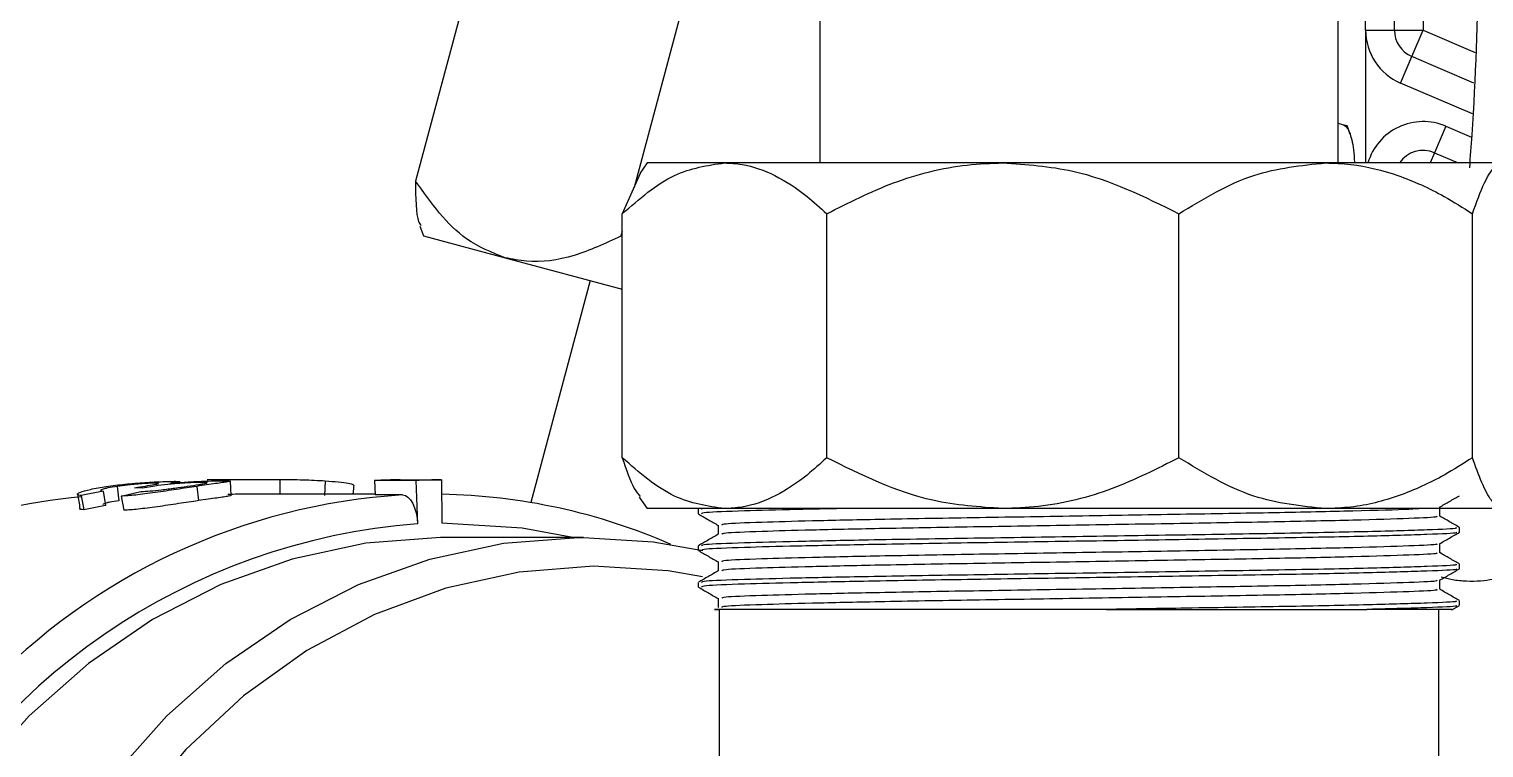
# Model space of a CAD drawing. Extents: x 75 to 2075, y 25 to 1460.
# Drawn here: x 1061.2 to 1124.4, y 937.9 to 969.1 of the extents above; entities that cross this region are included whole.
import ezdxf

# ---------------------------------------------------------------- set-up
doc = ezdxf.new("R2010")
doc.units = 0
doc.header["$LTSCALE"] = 5
doc.linetypes.add('SLD-KATı', pattern=[0])
doc.layers.get('0').update_dxf_attribs({"linetype": 'CONTINUOUS'})

msp = doc.modelspace()

# ---------------------------------------------------------------- linework, layer by layer
at = {"color": 7, "linetype": 'SLD-KATı'}
for p, q in [((1095.523, 993.874), (1095.523, 963.254)), ((1118.023, 963.254), (1118.023, 993.874)), ((1080.71, 972.691), (1077.97, 962.466)), ((1089.631, 970.301), (1087.457, 962.186)), ((1119.221, 969.016), (1119.221, 970.046)), ((1120.471, 969.016), (1120.471, 970.046)), ((1121.721, 970.046), (1121.721, 969.016)), ((1119.221, 969.016), (1120.471, 969.016)), ((1120.471, 969.016), (1121.721, 969.016)), ((1121.229, 967.867), (1121.721, 969.016)), ((1120.736, 966.718), (1121.229, 967.867)), ((1123.921, 966.713), (1121.229, 967.867)), ((1118.023, 964.978), (1118.214, 964.927)), ((1118.214, 964.927), (1118.414, 964.873)), ((1118.554, 964.488), (1118.414, 964.873)), ((1122.706, 964.844), (1122.213, 963.695)), ((1122.213, 963.695), (1123.242, 963.254)), ((1087.726, 962.787), (1086.948, 961.047)), ((1088.023, 963.254), (1087.706, 962.801)), ((1091.386, 963.254), (1088.023, 963.254)), ((1103.469, 963.254), (1091.386, 963.254)), ((1117.488, 963.254), (1103.469, 963.254)), ((1125.23, 963.254), (1117.488, 963.254)), ((1086.948, 950.461), (1086.948, 961.047)), ((1095.824, 950.461), (1095.824, 961.047)), ((1111.114, 950.461), (1111.114, 961.047)), ((1123.861, 950.461), (1123.861, 961.047)), ((1078.155, 960.513), (1078.309, 960.09)), ((1086.948, 960.287), (1086.891, 960.075)), ((1078.309, 960.09), (1081.859, 959.139)), ((1081.859, 959.139), (1086.948, 957.775)), ((1085.554, 958.149), (1082.973, 948.518)), ((1067.553, 949.439), (1067.728, 949.434)), ((1071.802, 949.504), (1068.934, 949.504)), ((1072.08, 949.504), (1072.077, 948.879)), ((1074.053, 949.446), (1074.02, 948.822)), ((1076.191, 949.472), (1076.215, 948.847)), ((1077.983, 949.472), (1076.191, 949.472)), ((1077.309, 949.504), (1079.102, 949.504)), ((1077.983, 949.472), (1078.056, 947.598)), ((1079.102, 949.504), (1079.112, 947.629)), ((1064.411, 949.012), (1063.457, 948.817)), ((1063.457, 948.817), (1063.567, 948.205)), ((1064.411, 949.012), (1064.505, 948.396)), ((1065.016, 949.218), (1065.087, 948.598)), ((1065.187, 948.796), (1066.042, 948.994)), ((1065.187, 948.796), (1065.299, 948.184)), ((1065.765, 949.158), (1065.902, 949.179)), ((1066.114, 949.143), (1065.765, 949.158)), ((1066.652, 949.235), (1066.114, 949.143)), ((1068.472, 949.22), (1068.543, 948.6)), ((1076.214, 948.879), (1071.802, 948.879)), ((1077.41, 948.847), (1076.215, 948.847)), ((1087.68, 948.744), (1088.023, 948.254)), ((1064.505, 948.396), (1063.567, 948.205)), ((1091.386, 948.254), (1088.023, 948.254)), ((1090.248, 948.226), (1090.248, 948.028)), ((1090.42, 948.233), (1090.391, 948.226)), ((1103.469, 948.254), (1091.386, 948.254)), ((1117.488, 948.254), (1103.469, 948.254)), ((1125.23, 948.254), (1117.488, 948.254)), ((1122.44, 947.928), (1122.44, 948.322)), ((1091.11, 947.537), (1091.11, 947.14)), ((1085.26, 947.004), (1079.285, 947.004)), ((1123.299, 947.234), (1123.299, 947.433)), ((1090.248, 946.639), (1090.248, 946.44)), ((1122.44, 946.34), (1122.44, 946.734)), ((1091.11, 945.949), (1091.11, 945.553)), ((1123.299, 945.647), (1123.299, 945.845)), ((1090.248, 945.051), (1090.248, 944.853)), ((1122.44, 944.753), (1122.44, 945.147)), ((1091.11, 944.362), (1091.11, 943.965)), ((1091.148, 943.879), (1091.148, 926.805)), ((1122.398, 920.754), (1122.398, 943.879)), ((1122.966, 943.863), (1123.293, 944.052)), ((1123.299, 944.059), (1123.299, 944.258))]:
    msp.add_line(p, q, dxfattribs=at)
at = {"color": 8, "linetype": 'SLD-KATı'}
for p, q in [((1119.221, 969.016), (1119.221, 963.254)), ((1121.721, 969.016), (1123.976, 968.05)), ((1123.866, 965.377), (1120.736, 966.718)), ((1122.706, 964.844), (1123.821, 964.366)), ((1122.213, 963.695), (1122.025, 963.254))]:
    msp.add_line(p, q, dxfattribs=at)
at = {"color": 7, "linetype": 'SLD-KATı', "flags": 128}
for points in [[(1069.968, 948.823), (1069.951, 949.135), (1069.935, 949.447)], [(1077.41, 948.847), (1077.528, 948.823), (1077.642, 948.752), (1077.75, 948.637), (1077.847, 948.481), (1077.928, 948.292), (1077.992, 948.076), (1078.035, 947.842), (1078.056, 947.598)], [(1079.285, 947.004), (1079.058, 947.003), (1075.813, 946.753), (1072.617, 946.068), (1069.515, 944.958), (1066.55, 943.437), (1063.764, 941.528), (1061.195, 939.257), (1058.881, 936.656), (1056.852, 933.762), (1055.139, 930.615), (1053.765, 927.259), (1052.749, 923.742), (1052.105, 920.113), (1051.843, 916.422), (1051.967, 912.722), (1052.473, 909.065), (1053.356, 905.502), (1054.603, 902.082), (1056.197, 898.854), (1058.115, 895.864), (1060.329, 893.153), (1062.81, 890.759), (1065.522, 888.716), (1068.428, 887.053), (1071.486, 885.792), (1074.653, 884.952), (1077.885, 884.545), (1079.285, 884.504)], [(1085.26, 947.004), (1088.282, 946.814), (1090.44, 946.443)]]:
    msp.add_lwpolyline(points, dxfattribs=at)
at = {"color": 8, "linetype": 'SLD-KATı', "flags": 128}
for points in [[(1084.802, 947.004), (1082.604, 947.404), (1079.112, 947.629)], [(1085.26, 884.504), (1083.861, 884.545), (1080.629, 884.952), (1077.461, 885.792), (1074.404, 887.053), (1071.498, 888.716), (1068.786, 890.759), (1066.305, 893.153), (1064.09, 895.864), (1062.173, 898.854), (1060.579, 902.082), (1059.332, 905.502), (1058.449, 909.065), (1057.942, 912.722), (1057.819, 916.422), (1058.081, 920.113), (1058.725, 923.742), (1059.741, 927.259), (1061.115, 930.615), (1062.828, 933.762), (1064.856, 936.656), (1067.171, 939.257), (1069.739, 941.528), (1072.526, 943.437), (1075.491, 944.958), (1078.593, 946.068), (1081.789, 946.753), (1085.034, 947.003), (1085.26, 947.004)], [(1090.426, 945.3), (1088.941, 945.548), (1085.702, 945.754), (1082.465, 945.504), (1079.279, 944.804), (1076.194, 943.663), (1073.255, 942.1), (1070.506, 940.137), (1067.991, 937.804), (1065.747, 935.137), (1063.807, 932.176), (1062.201, 928.967), (1060.955, 925.557), (1060.085, 921.998), (1059.607, 918.345), (1059.526, 914.652), (1059.759, 911.63)]]:
    msp.add_lwpolyline(points, dxfattribs=at)
at = {"color": 7, "linetype": 'SLD-KATı'}
for centre, radius, start, end in [((1121.721, 969.016), 2.5, 180, 246.80141), ((1121.721, 969.016), 1.25, 180, 246.80141), ((1121.721, 962.546), 1.25, 66.80141, 145.49077), ((1077.492, 923.459), 26.045, 90.40287, 92.864), ((1079.285, 923.459), 26.045, 90.40287, 92.864), ((1065.921, 922.764), 26.121, 95.38138, 111.41638), ((1079.119, 921.419), 27.481, 93.56629, 136.48315), ((1078.643, 922.873), 26.007, 66.39506, 88.98172), ((1080.192, 919.907), 27.774, 94.41129, 154.68613)]:
    msp.add_arc(centre, radius, start, end, dxfattribs=at)
at = {"color": 8, "linetype": 'SLD-KATı'}
msp.add_arc((1121.721, 962.546), 2.5, 66.80141, 163.54456, dxfattribs=at)
at = {"color": 7, "linetype": 'SLD-KATı'}
for points, knots in [([(1144.67, 1106.936), (1143.359, 1105.096), (1140.922, 1101.673), (1138.019, 1096.626), (1135.835, 1092.313), (1134.276, 1088.845), (1133.18, 1086.182), (1132.344, 1084.009), (1131.601, 1081.96), (1130.608, 1079.043), (1129.417, 1075.155), (1127.859, 1069.24), (1126.331, 1061.963), (1125.044, 1053.492), (1124.18, 1045.001), (1123.6, 1035.112), (1123.469, 1023.672), (1123.975, 1011.014), (1124.184, 1001.354), (1124.281, 994.703), (1124.322, 990.301), (1124.337, 985.046), (1124.299, 978.79), (1124.142, 971.816), (1123.98, 966.482), (1123.762, 963.52), (1123.727, 963.046)], [0, 0, 0, 0, 0.045626, 0.084872, 0.117479, 0.143289, 0.161674, 0.175693, 0.190352, 0.205729, 0.237993, 0.272546, 0.329461, 0.388389, 0.44603, 0.502375, 0.589259, 0.678095, 0.75972, 0.785413, 0.813089, 0.849034, 0.891983, 0.939918, 0.990393, 1, 1, 1, 1]), ([(1118.214, 964.927), (1118.275, 964.897), (1118.449, 964.81), (1118.635, 964.289), (1118.724, 963.677), (1118.734, 963.263), (1118.734, 963.254)], [0, 0, 0, 0, 0.204529, 0.592533, 0.991721, 1, 1, 1, 1]), ([(1086.948, 961.047), (1087.688, 961.693), (1089.09, 962.917), (1090.649, 963.146), (1091.386, 963.254)], [0, 0, 0, 0, 0.527508, 1, 1, 1, 1]), ([(1091.386, 963.254), (1091.641, 963.241), (1092.378, 963.201), (1093.595, 962.758), (1094.817, 961.966), (1095.541, 961.306), (1095.824, 961.047)], [0, 0, 0, 0, 0.163832, 0.47463, 0.794388, 1, 1, 1, 1]), ([(1095.824, 961.047), (1096.775, 961.528), (1098.709, 962.504), (1101.339, 963.173), (1102.953, 963.235), (1103.469, 963.254)], [0, 0, 0, 0, 0.3967467, 0.8067521, 1, 1, 1, 1]), ([(1103.469, 963.254), (1104.493, 963.184), (1107.178, 962.999), (1109.61, 961.793), (1111.114, 961.047)], [0, 0, 0, 0, 0.381419, 1, 1, 1, 1]), ([(1111.114, 961.047), (1112.176, 961.693), (1114.19, 962.917), (1116.43, 963.146), (1117.488, 963.254)], [0, 0, 0, 0, 0.527508, 1, 1, 1, 1]), ([(1117.488, 963.254), (1117.853, 963.241), (1118.913, 963.201), (1120.659, 962.758), (1122.415, 961.966), (1123.454, 961.306), (1123.861, 961.047)], [0, 0, 0, 0, 0.163832, 0.47463, 0.794388, 1, 1, 1, 1]), ([(1123.861, 961.047), (1124.032, 961.528), (1124.378, 962.504), (1124.849, 963.173), (1125.137, 963.235), (1125.23, 963.254)], [0, 0, 0, 0, 0.3967467, 0.8067521, 1, 1, 1, 1]), ([(1081.859, 959.139), (1081.28, 959.367), (1079.761, 959.965), (1078.654, 961.51), (1077.97, 962.466)], [0, 0, 0, 0, 0.381419, 1, 1, 1, 1]), ([(1077.97, 962.466), (1077.973, 961.745), (1077.977, 960.855), (1078.174, 960.585), (1078.212, 960.534)], [0, 0, 0, 0, 0.809873, 1, 1, 1, 1]), ([(1086.891, 960.075), (1086.212, 959.76), (1084.831, 959.119), (1083.123, 958.884), (1082.166, 959.077), (1081.859, 959.139)], [0, 0, 0, 0, 0.396747, 0.806752, 1, 1, 1, 1]), ([(1091.386, 948.254), (1090.649, 948.362), (1089.09, 948.591), (1087.688, 949.815), (1086.948, 950.461)], [0, 0, 0, 0, 0.472492, 1, 1, 1, 1]), ([(1086.948, 950.461), (1087.117, 949.95), (1087.365, 949.2), (1087.638, 948.878), (1087.725, 948.775)], [0, 0, 0, 0, 0.682212, 1, 1, 1, 1]), ([(1095.824, 950.461), (1095.541, 950.203), (1094.828, 949.553), (1093.607, 948.757), (1092.391, 948.308), (1091.641, 948.268), (1091.386, 948.254)], [0, 0, 0, 0, 0.205614, 0.517012, 0.836167, 1, 1, 1, 1]), ([(1103.469, 948.254), (1102.445, 948.325), (1099.761, 948.509), (1097.329, 949.715), (1095.824, 950.461)], [0, 0, 0, 0, 0.381419, 1, 1, 1, 1]), ([(1111.114, 950.461), (1110.163, 949.981), (1108.229, 949.004), (1105.599, 948.335), (1103.986, 948.274), (1103.469, 948.254)], [0, 0, 0, 0, 0.396747, 0.806752, 1, 1, 1, 1]), ([(1117.488, 948.254), (1116.43, 948.362), (1114.19, 948.591), (1112.176, 949.815), (1111.114, 950.461)], [0, 0, 0, 0, 0.472492, 1, 1, 1, 1]), ([(1123.861, 950.461), (1123.454, 950.203), (1122.431, 949.553), (1120.678, 948.757), (1118.931, 948.308), (1117.853, 948.268), (1117.488, 948.254)], [0, 0, 0, 0, 0.205614, 0.517012, 0.836167, 1, 1, 1, 1]), ([(1125.23, 948.254), (1125.047, 948.325), (1124.566, 948.509), (1124.131, 949.715), (1123.861, 950.461)], [0, 0, 0, 0, 0.3814192, 1, 1, 1, 1]), ([(1064.544, 949.214), (1064.809, 949.25), (1065.336, 949.321), (1066.076, 949.38), (1066.627, 949.412), (1066.998, 949.427), (1067.326, 949.437), (1067.478, 949.438), (1067.553, 949.439)], [0, 0, 0, 0, 0.251752, 0.502305, 0.626192, 0.751867, 0.876199, 1, 1, 1, 1]), ([(1068.705, 949.394), (1068.594, 949.392), (1068.428, 949.39), (1068.093, 949.374), (1067.813, 949.356), (1067.517, 949.334), (1067.113, 949.296), (1066.836, 949.259), (1066.652, 949.235)], [0, 0, 0, 0, 0.247257, 0.37182, 0.496881, 0.62221, 0.748291, 1, 1, 1, 1]), ([(1067.337, 949.351), (1067.563, 949.37), (1068.012, 949.41), (1068.691, 949.443), (1069.265, 949.46), (1069.507, 949.461), (1069.628, 949.462)], [0, 0, 0, 0, 0.252256, 0.502584, 0.751405, 1, 1, 1, 1]), ([(1067.741, 949.422), (1067.743, 949.421), (1067.756, 949.415), (1067.646, 949.397), (1067.489, 949.373), (1067.388, 949.358), (1067.337, 949.351)], [0, 0, 0, 0, 0.102682, 0.549528, 0.774486, 1, 1, 1, 1]), ([(1068.062, 949.225), (1068.242, 949.251), (1068.512, 949.291), (1068.753, 949.331), (1068.872, 949.355), (1068.926, 949.373), (1068.92, 949.39), (1068.791, 949.392), (1068.705, 949.394)], [0, 0, 0, 0, 0.25171, 0.378686, 0.503009, 0.627341, 0.752573, 1, 1, 1, 1]), ([(1069.628, 949.462), (1069.76, 949.46), (1069.959, 949.458), (1069.93, 949.438), (1069.812, 949.414), (1069.601, 949.382), (1069.197, 949.325), (1068.762, 949.262), (1068.472, 949.22)], [0, 0, 0, 0, 0.24699, 0.371253, 0.49671, 0.622061, 0.748198, 1, 1, 1, 1]), ([(1069.81, 949.498), (1069.608, 949.498), (1069.204, 949.499), (1068.882, 949.504), (1068.925, 949.504), (1068.934, 949.504)], [0, 0, 0, 0, 0.438746, 0.876892, 1, 1, 1, 1]), ([(1072.08, 949.504), (1071.83, 949.504), (1071.331, 949.504), (1070.542, 949.499), (1070.103, 949.499), (1069.81, 949.498)], [0, 0, 0, 0, 0.250377, 0.500477, 1, 1, 1, 1]), ([(1074.053, 949.446), (1073.736, 949.463), (1073.262, 949.489), (1072.656, 949.499), (1072.321, 949.503), (1072.16, 949.503), (1072.08, 949.504)], [0, 0, 0, 0, 0.500317, 0.750428, 0.875333, 1, 1, 1, 1]), ([(1075.287, 949.261), (1075.288, 949.27), (1075.29, 949.292), (1075.077, 949.342), (1074.643, 949.401), (1074.25, 949.431), (1074.053, 949.446)], [0, 0, 0, 0, 0.18292, 0.453818, 0.726281, 1, 1, 1, 1]), ([(1063.457, 948.817), (1063.384, 948.831), (1063.237, 948.859), (1063.367, 948.961), (1063.817, 949.093), (1064.301, 949.173), (1064.544, 949.214)], [0, 0, 0, 0, 0.248382, 0.497309, 0.747838, 1, 1, 1, 1]), ([(1063.294, 948.873), (1063.312, 948.771), (1063.347, 948.567), (1063.382, 948.363), (1063.4, 948.261)], [0, 0, 0, 0, 0.500001, 1, 1, 1, 1]), ([(1065.016, 949.218), (1064.872, 949.195), (1064.656, 949.16), (1064.456, 949.114), (1064.35, 949.082), (1064.297, 949.055), (1064.294, 949.028), (1064.365, 949.018), (1064.411, 949.012)], [0, 0, 0, 0, 0.251607, 0.378459, 0.502801, 0.624411, 0.752143, 1, 1, 1, 1]), ([(1066.651, 949.357), (1066.563, 949.356), (1066.429, 949.354), (1066.156, 949.338), (1065.931, 949.322), (1065.696, 949.301), (1065.378, 949.268), (1065.161, 949.238), (1065.016, 949.218)], [0, 0, 0, 0, 0.24698, 0.372826, 0.496621, 0.624057, 0.748075, 1, 1, 1, 1]), ([(1068.472, 949.22), (1068.184, 949.176), (1067.609, 949.089), (1066.653, 948.946), (1065.777, 948.831), (1065.383, 948.808), (1065.187, 948.796)], [0, 0, 0, 0, 0.252286, 0.502938, 0.751959, 1, 1, 1, 1]), ([(1065.902, 949.179), (1066.057, 949.204), (1066.366, 949.254), (1066.65, 949.302), (1066.794, 949.332), (1066.821, 949.348), (1066.777, 949.354), (1066.715, 949.357), (1066.672, 949.357), (1066.651, 949.357)], [0, 0, 0, 0, 0.251918, 0.502888, 0.626559, 0.752115, 0.875985, 0.937992, 1, 1, 1, 1]), ([(1066.042, 948.994), (1066.172, 949.002), (1066.432, 949.018), (1066.85, 949.059), (1067.228, 949.106), (1067.618, 949.159), (1067.885, 949.199), (1068.062, 949.225)], [0, 0, 0, 0, 0.248535, 0.497064, 0.62142, 0.74821, 1, 1, 1, 1]), ([(1069.954, 948.822), (1069.956, 948.819), (1069.961, 948.812), (1069.849, 948.791), (1069.649, 948.759), (1069.254, 948.703), (1068.827, 948.641), (1068.543, 948.6)], [0, 0, 0, 0, 0.1119787, 0.2903342, 0.4677974, 0.6457806, 1, 1, 1, 1]), ([(1071.802, 948.879), (1071.651, 948.879), (1071.254, 948.878), (1070.555, 948.874), (1070.114, 948.874), (1069.821, 948.873)], [0, 0, 0, 0, 0.1700539, 0.4467229, 1, 1, 1, 1]), ([(1075.265, 948.879), (1075.268, 948.903), (1075.281, 949.029), (1075.294, 949.156), (1075.305, 949.259)], [0, 0, 0, 0, 0.185147, 1, 1, 1, 1]), ([(1122.433, 948.318), (1122.577, 948.401), (1122.863, 948.566), (1123.15, 948.732), (1123.293, 948.814)], [0, 0, 0, 0, 0.499996, 1, 1, 1, 1]), ([(1063.567, 948.205), (1063.468, 948.215), (1063.362, 948.226), (1063.406, 948.26), (1063.409, 948.262)], [0, 0, 0, 0, 0.9380302, 1, 1, 1, 1]), ([(1065.087, 948.598), (1064.946, 948.576), (1064.734, 948.542), (1064.538, 948.496), (1064.438, 948.465), (1064.388, 948.441), (1064.393, 948.431), (1064.394, 948.427)], [0, 0, 0, 0, 0.355053, 0.53456, 0.711145, 0.884499, 1, 1, 1, 1]), ([(1068.543, 948.6), (1068.26, 948.557), (1067.837, 948.493), (1067.217, 948.4), (1066.611, 948.313), (1065.883, 948.218), (1065.494, 948.195), (1065.299, 948.184)], [0, 0, 0, 0, 0.249902, 0.374336, 0.500564, 0.750092, 1, 1, 1, 1]), ([(1096.498, 948.254), (1095.828, 948.241), (1094.113, 948.206), (1092.01, 948.15), (1090.431, 948.089), (1090.403, 948.046), (1090.391, 948.028)], [0, 0, 0, 0, 0.172881, 0.442642, 0.765286, 1, 1, 1, 1]), ([(1121.659, 948.254), (1121.498, 948.243), (1120.983, 948.209), (1118.798, 948.147), (1115.393, 948.072), (1111.199, 948.003), (1106.665, 947.926), (1102.124, 947.854), (1098.199, 947.786), (1095.093, 947.718), (1092.762, 947.654), (1091.312, 947.595), (1091.277, 947.553), (1091.263, 947.537)], [0, 0, 0, 0, 0.046664, 0.14961, 0.252128, 0.353153, 0.456424, 0.558023, 0.659867, 0.746486, 0.831533, 0.933254, 1, 1, 1, 1]), ([(1090.254, 948.021), (1090.397, 947.938), (1090.682, 947.773), (1090.968, 947.608), (1091.11, 947.526)], [0, 0, 0, 0, 0.501687, 1, 1, 1, 1]), ([(1122.275, 947.928), (1122.312, 947.917), (1122.43, 947.881), (1121.241, 947.825), (1118.855, 947.75), (1115.378, 947.675), (1111.204, 947.606), (1106.664, 947.529), (1102.125, 947.457), (1098.199, 947.389), (1095.093, 947.321), (1092.764, 947.257), (1091.322, 947.198), (1091.285, 947.158), (1091.271, 947.142)], [0, 0, 0, 0, 0.041314, 0.133228, 0.227085, 0.320552, 0.412658, 0.506811, 0.59944, 0.692292, 0.771264, 0.848803, 0.941543, 1, 1, 1, 1]), ([(1123.293, 947.439), (1123.15, 947.522), (1122.865, 947.686), (1122.581, 947.85), (1122.44, 947.932)], [0, 0, 0, 0, 0.5036153, 1, 1, 1, 1]), ([(1091.113, 947.142), (1090.97, 947.059), (1090.683, 946.894), (1090.397, 946.728), (1090.254, 946.645)], [0, 0, 0, 0, 0.499996, 1, 1, 1, 1]), ([(1123.125, 947.433), (1123.164, 947.421), (1123.291, 947.385), (1122.035, 947.329), (1119.518, 947.254), (1115.85, 947.179), (1111.447, 947.11), (1106.658, 947.033), (1101.87, 946.961), (1097.728, 946.893), (1094.454, 946.825), (1091.99, 946.761), (1090.434, 946.7), (1090.404, 946.657), (1090.391, 946.639)], [0, 0, 0, 0, 0.041485, 0.132527, 0.225494, 0.318074, 0.409306, 0.502567, 0.594317, 0.686288, 0.764511, 0.841315, 0.933175, 1, 1, 1, 1]), ([(1123.132, 947.227), (1123.16, 947.218), (1123.266, 947.185), (1122.026, 947.131), (1119.52, 947.055), (1115.849, 946.981), (1111.447, 946.911), (1106.658, 946.834), (1101.87, 946.763), (1097.728, 946.695), (1094.454, 946.626), (1091.99, 946.563), (1090.434, 946.501), (1090.404, 946.458), (1090.391, 946.44)], [0, 0, 0, 0, 0.033258, 0.125082, 0.218846, 0.312221, 0.404236, 0.498297, 0.590835, 0.683596, 0.76249, 0.839953, 0.932601, 1, 1, 1, 1]), ([(1122.433, 946.73), (1122.577, 946.813), (1122.863, 946.979), (1123.15, 947.144), (1123.293, 947.227)], [0, 0, 0, 0, 0.499996, 1, 1, 1, 1]), ([(1090.254, 946.433), (1090.397, 946.35), (1090.682, 946.186), (1090.968, 946.021), (1091.11, 945.938)], [0, 0, 0, 0, 0.5016866, 1, 1, 1, 1]), ([(1122.281, 946.731), (1122.308, 946.722), (1122.407, 946.688), (1121.233, 946.635), (1118.857, 946.559), (1115.377, 946.485), (1111.204, 946.415), (1106.664, 946.338), (1102.125, 946.267), (1098.199, 946.198), (1095.093, 946.13), (1092.762, 946.067), (1091.312, 946.007), (1091.277, 945.966), (1091.263, 945.949)], [0, 0, 0, 0, 0.033003, 0.125483, 0.219917, 0.313959, 0.406632, 0.501365, 0.594564, 0.687988, 0.767445, 0.845462, 0.938772, 1, 1, 1, 1]), ([(1122.275, 946.341), (1122.312, 946.33), (1122.43, 946.294), (1121.241, 946.238), (1118.855, 946.162), (1115.378, 946.088), (1111.204, 946.018), (1106.664, 945.941), (1102.125, 945.87), (1098.199, 945.802), (1095.093, 945.733), (1092.764, 945.67), (1091.322, 945.611), (1091.285, 945.57), (1091.271, 945.554)], [0, 0, 0, 0, 0.0413141, 0.1332281, 0.2270851, 0.3205519, 0.4126577, 0.5068111, 0.59944, 0.6922922, 0.7712639, 0.8488029, 0.9415427, 1, 1, 1, 1]), ([(1123.293, 945.852), (1123.15, 945.934), (1122.865, 946.099), (1122.581, 946.263), (1122.44, 946.345)], [0, 0, 0, 0, 0.503615, 1, 1, 1, 1]), ([(1123.125, 945.845), (1123.164, 945.834), (1123.291, 945.798), (1122.035, 945.742), (1119.518, 945.666), (1115.85, 945.592), (1111.447, 945.522), (1106.658, 945.445), (1101.87, 945.374), (1097.728, 945.305), (1094.454, 945.237), (1091.99, 945.174), (1090.434, 945.112), (1090.404, 945.069), (1090.391, 945.051)], [0, 0, 0, 0, 0.041485, 0.132527, 0.225494, 0.318074, 0.409306, 0.502567, 0.594317, 0.686288, 0.764511, 0.841315, 0.933175, 1, 1, 1, 1]), ([(1123.132, 945.64), (1123.16, 945.631), (1123.266, 945.597), (1122.026, 945.543), (1119.52, 945.468), (1115.849, 945.393), (1111.447, 945.324), (1106.658, 945.247), (1101.87, 945.175), (1097.728, 945.107), (1094.454, 945.039), (1091.99, 944.975), (1090.434, 944.914), (1090.404, 944.871), (1090.391, 944.853)], [0, 0, 0, 0, 0.033258, 0.125082, 0.218846, 0.312221, 0.404236, 0.498297, 0.590835, 0.683596, 0.76249, 0.839953, 0.932601, 1, 1, 1, 1]), ([(1122.433, 945.143), (1122.577, 945.226), (1122.863, 945.391), (1123.15, 945.557), (1123.293, 945.639)], [0, 0, 0, 0, 0.4999962, 1, 1, 1, 1]), ([(1091.113, 945.554), (1090.97, 945.472), (1090.683, 945.306), (1090.397, 945.141), (1090.254, 945.058)], [0, 0, 0, 0, 0.4999962, 1, 1, 1, 1]), ([(1122.281, 945.143), (1122.308, 945.134), (1122.407, 945.101), (1121.233, 945.047), (1118.857, 944.971), (1115.377, 944.897), (1111.204, 944.828), (1106.664, 944.751), (1102.125, 944.679), (1098.199, 944.611), (1095.093, 944.543), (1092.762, 944.479), (1091.312, 944.42), (1091.277, 944.378), (1091.263, 944.362)], [0, 0, 0, 0, 0.033003, 0.125483, 0.219917, 0.313959, 0.406632, 0.501365, 0.594564, 0.687988, 0.767445, 0.845462, 0.938772, 1, 1, 1, 1]), ([(1090.254, 944.846), (1090.397, 944.763), (1090.682, 944.598), (1090.968, 944.433), (1091.11, 944.351)], [0, 0, 0, 0, 0.501687, 1, 1, 1, 1]), ([(1122.275, 944.753), (1122.312, 944.742), (1122.43, 944.706), (1121.241, 944.65), (1118.855, 944.575), (1115.378, 944.5), (1111.204, 944.431), (1106.664, 944.354), (1102.125, 944.282), (1098.199, 944.214), (1095.093, 944.146), (1092.762, 944.082), (1091.312, 944.023), (1091.277, 943.981), (1091.264, 943.965)], [0, 0, 0, 0, 0.041216, 0.132913, 0.226548, 0.319794, 0.411682, 0.505613, 0.598023, 0.690656, 0.769441, 0.846797, 0.939317, 1, 1, 1, 1]), ([(1123.293, 944.264), (1123.15, 944.347), (1122.865, 944.511), (1122.581, 944.675), (1122.44, 944.757)], [0, 0, 0, 0, 0.503615, 1, 1, 1, 1]), ([(1107.972, 943.879), (1107.267, 943.879), (1105.634, 943.879), (1103.099, 943.879), (1100.464, 943.879), (1098.03, 943.879), (1095.871, 943.879), (1094.053, 943.879), (1092.607, 943.879), (1091.579, 943.879), (1091.024, 943.879), (1090.879, 943.879), (1091.081, 943.879), (1091.148, 943.879)], [0, 0, 0, 0, 0.075099, 0.173922, 0.272732, 0.371177, 0.469621, 0.566594, 0.663567, 0.760602, 0.857638, 0.952556, 1, 1, 1, 1]), ([(1123.125, 944.258), (1123.164, 944.246), (1123.291, 944.21), (1122.035, 944.154), (1119.518, 944.079), (1115.849, 944.004), (1111.856, 943.941), (1109.131, 943.898), (1107.972, 943.879)], [0, 0, 0, 0, 0.086991, 0.277898, 0.47284, 0.666973, 0.858278, 1, 1, 1, 1]), ([(1107.973, 943.879), (1108.155, 943.879), (1109.412, 943.879), (1111.724, 943.879), (1114.635, 943.879), (1117.215, 943.879), (1118.588, 943.879), (1119.275, 943.879)], [0, 0, 0, 0, 0.042173, 0.292179, 0.542185, 0.771093, 1, 1, 1, 1]), ([(1123.132, 944.052), (1123.16, 944.043), (1123.266, 944.01), (1122.023, 943.956), (1120.353, 943.905), (1119.291, 943.88), (1119.276, 943.879)], [0, 0, 0, 0, 0.151038, 0.568046, 0.993867, 1, 1, 1, 1]), ([(1122.957, 943.879), (1122.968, 943.879), (1123.037, 943.879), (1122.722, 943.879), (1121.978, 943.879), (1120.83, 943.879), (1119.781, 943.879), (1119.276, 943.879)], [0, 0, 0, 0, 0.04628, 0.288988, 0.531558, 0.77415, 1, 1, 1, 1])]:
    msp.add_open_spline(points, degree=3, knots=knots, dxfattribs=at)
at = {"color": 8, "linetype": 'SLD-KATı'}
msp.add_open_spline([(1122.497, 945.292), (1122.658, 945.249), (1122.989, 945.162), (1123.598, 945.103), (1124.209, 945.111), (1124.743, 945.184), (1125.191, 945.313), (1125.495, 945.483), (1125.551, 945.62), (1125.576, 945.68)], degree=3, knots=[0, 0, 0, 0, 0.141443, 0.29054, 0.439649, 0.581122, 0.709415, 0.871703, 1, 1, 1, 1], dxfattribs=at)

doc.saveas('drawing.dxf')
